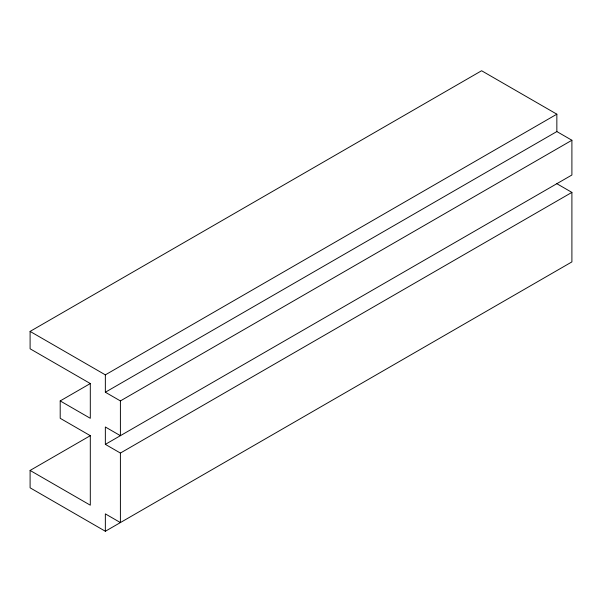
<?xml version="1.0" encoding="UTF-8"?>
<svg xmlns="http://www.w3.org/2000/svg" width="602" height="602" viewBox="0 0 602 602"><rect width="100%" height="100%" fill="white"/><g stroke="black" fill="none" stroke-linecap="round" stroke-linejoin="round"><path stroke-width="0.9" d="M556.85 183.7L571.9 192.384L571.9 261.9L105.35 531.257L30.1 487.816L30.1 470.44L90.3 505.191L90.3 435.682L60.2 418.3L60.2 400.924L90.3 418.3L90.3 383.542L30.1 348.791L30.1 331.409L481.6 70.743L556.85 114.184L556.85 131.56L105.35 392.233L105.35 374.858L556.85 114.184M60.2 400.924L90.3 383.542M120.4 400.924L571.9 140.251L571.9 175.009L105.35 444.366L105.35 426.991L120.4 435.682L120.4 400.924L105.35 392.233M30.1 470.44L90.3 435.682M105.35 444.366L120.4 453.058L571.9 192.384M556.85 131.56L571.9 140.251M30.1 331.409L105.35 374.858M120.4 453.058L120.4 522.574L105.35 513.882L105.35 531.257"/></g></svg>
